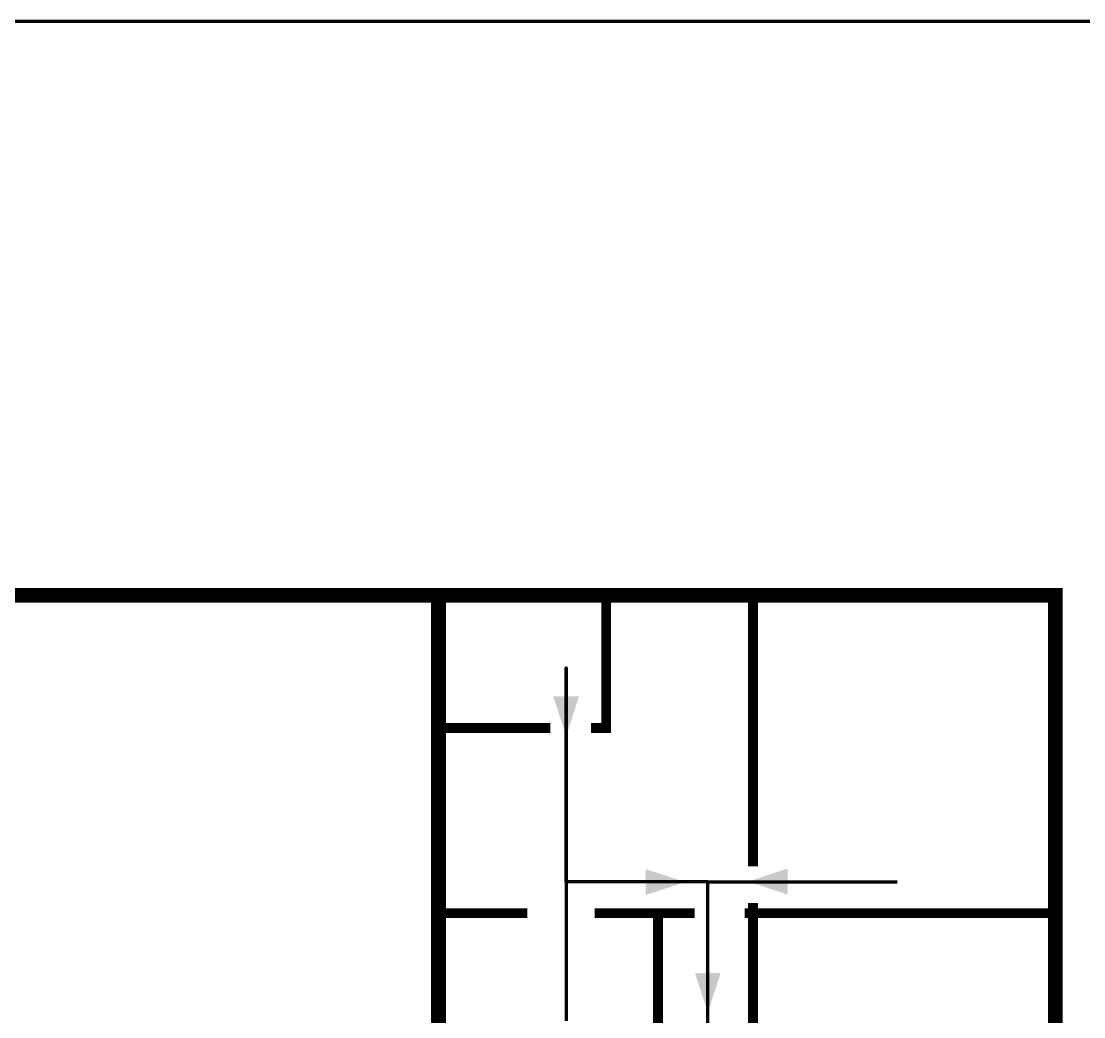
# Model space of a CAD drawing. Header units: millimetres. Extents: x 13114 to 67229, y 22859 to 38520.
# Drawn here: x 25839.2 to 26032.8, y 31900.4 to 32081.7 of the extents above; entities that cross this region are included whole.
import ezdxf

# ---------------------------------------------------------------- set-up
doc = ezdxf.new("R2010")
doc.units = ezdxf.units.MM
doc.layers.add('План_Штампы', color=7, linetype='Continuous')

msp = doc.modelspace()

# ---------------------------------------------------------------- linework, layer by layer
at = {"color": 1, "lineweight": 100}
msp.add_lwpolyline([(25622.76, 32081.74), (26222.76, 32081.74), (26222.76, 31686.74), (25622.76, 31686.74)], close=True, dxfattribs=at)
at = {"lineweight": 100}
for points, const_width in [([(25702.53, 31828.18), (25702.53, 31977.17), (26027.57, 31977.17), (26027.57, 31754.62), (25702.53, 31754.62), (25702.53, 31819.47)], 2.7), ([(25915.24, 31977.17), (25915.24, 31792.96)], 2.7), ([(25945.76, 31976.78), (25945.76, 31953.01), (25943, 31953.01)], 1.8), ([(25972.5, 31977.17), (25972.5, 31927.77)], 1.8), ([(25935.62, 31953.01), (25915.89, 31953.01)], 1.8), ([(25972.5, 31921.11), (25972.5, 31879.13)], 1.8), ([(25931.41, 31919.27), (25916.55, 31919.27)], 1.8), ([(25961.91, 31919.27), (25943.65, 31919.27)], 1.8), ([(25955.23, 31919.27), (25955.23, 31855.09)], 1.8), ([(26027.57, 31919.27), (25970.99, 31919.27)], 1.8)]:
    msp.add_lwpolyline(points, dxfattribs=dict(at, const_width=const_width))
at = {"color": 126, "lineweight": 100, "true_color": 0x008754}
for points in [[(25964.28, 31924.97), (25938.5, 31924.97), (25938.5, 31963.98), (25938.5, 31899.63)], [(25964.28, 31787.4), (25964.28, 31924.97), (25998.78, 31924.97)]]:
    msp.add_lwpolyline(points, dxfattribs=at)
at = {"layer": 'План_Штампы', "color": 126, "true_color": 0x008754}
for points in [[(25936.12, 31958.77), (25940.82, 31958.76), (25938.49, 31951.54)], [(25952.96, 31922.57), (25952.97, 31927.27), (25960.19, 31924.94)], [(25978.81, 31927.38), (25978.8, 31922.68), (25971.59, 31925.01)], [(25961.92, 31908.39), (25966.62, 31908.37), (25964.29, 31901.16)]]:
    msp.add_solid(points, dxfattribs=at)

doc.saveas('drawing.dxf')
